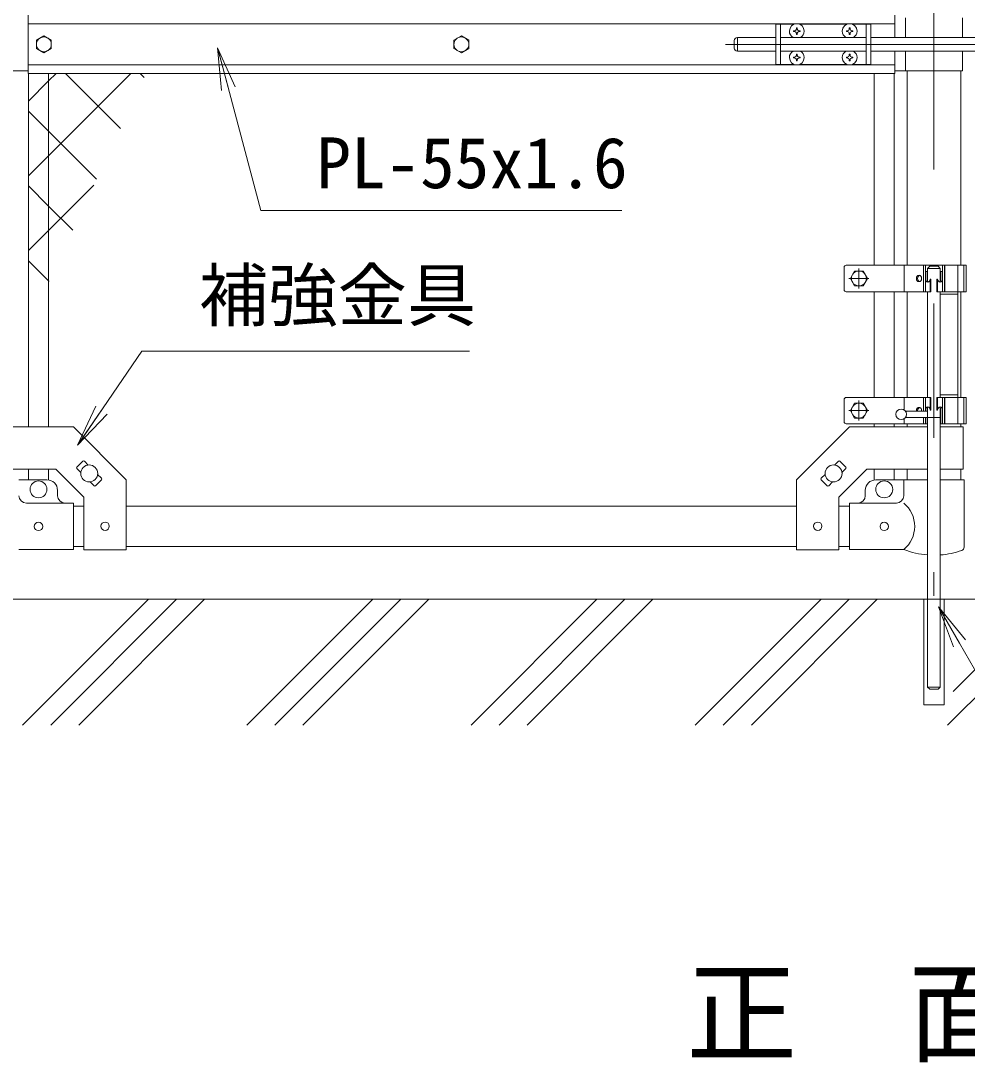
# Model space of a CAD drawing. Units: millimetres, scale not verified. Extents: x -4200 to 4200, y -2970 to 2970.
# Drawn here: x 348 to 1243, y -477 to 509 of the extents above; entities that cross this region are included whole.
import ezdxf
from ezdxf.enums import TextEntityAlignment as Align

# ---------------------------------------------------------------- set-up
doc = ezdxf.new("R2010")
doc.units = ezdxf.units.MM
doc.header["$LTSCALE"] = 20
doc.linetypes.add('USER1', pattern=[50.8, 31.75, -6.35, 6.35, -6.35])
doc.linetypes.add('USER3', pattern=[0.375, 0.25, -0.125])
doc.layers.add('0-0_D-TTL-TXT', color=7, linetype='Continuous')
for name, color, linetype, lineweight in [('0-1_D-BMK', 2, 'USER1', 13), ('0-2_D-STR1', 1, 'Continuous', 18), ('0-3_D-STR3', 3, 'Continuous', 13), ('0-5_0', 3, 'Continuous', 18), ('0-6_D-STR-TXT', 7, 'Continuous', 9), ('0-7_D-STR2', 7, 'Continuous', 9), ('0-9_D-BGD', 7, 'Continuous', 9)]:
    doc.layers.add(name, color=color, linetype=linetype, lineweight=lineweight)
doc.styles.add('ＭＳ ゴシック', font='')
doc.styles.get('ＭＳ ゴシック').set_extended_font_data('MS Gothic')

# ---------------------------------------------------------------- blocks, each defined once
blk = doc.blocks.new('_Open')
at = {"layer": '0-5_0', "color": 7, "lineweight": 9}
blk.add_line((-20, 3.33), (0, 0), dxfattribs=at)
blk.add_lwpolyline([(-20, -3.33), (0, 0), (-20, 0)], dxfattribs=at)

msp = doc.modelspace()

# ---------------------------------------------------------------- linework, layer by layer
at = {"layer": '0-1_D-BMK'}
for p, q in [((1211.59, 1003.1), (1211.59, -35.29)), ((1014.52, 486.37), (1638.97, 486.37)), ((1140.59, 274.37), (1140.59, 255.37)), ((1150.09, 264.87), (1131.09, 264.87)), ((1140.59, 149.37), (1140.59, 130.37)), ((1150.09, 139.87), (1131.09, 139.87))]:
    msp.add_line(p, q, dxfattribs=at)
at = {"layer": '0-2_D-STR1'}
for p, q in [((1186.19, 461.37), (1186.19, 277.37)), ((1236.99, 461.37), (1236.99, 277.37)), ((1186.19, 252.37), (1186.19, 152.37)), ((1236.99, 252.37), (1236.99, 152.37)), ((1186.19, 127.37), (1186.19, 124.42)), ((1236.99, 127.37), (1236.99, 124.42)), ((1186.19, 84.42), (1186.19, 74.37)), ((1236.99, 84.42), (1236.99, 74.37)), ((397.39, 49.37), (407.39, 49.37)), ((447.39, 49.37), (1081.59, 49.37)), ((1121.59, 49.37), (1131.59, 49.37)), ((397.39, 11.37), (407.39, 11.37)), ((447.39, 11.37), (1081.59, 11.37)), ((1121.59, 11.37), (1131.59, 11.37))]:
    msp.add_line(p, q, dxfattribs=at)
at = {"layer": '0-3_D-STR3'}
for p, q in [((354.49, 458.87), (354.49, 513.87)), ((1174.49, 492.87), (1174.49, 513.87)), ((1174.49, 505.87), (354.49, 505.87)), ((1061.84, 505.37), (1061.84, 467.37)), ((1079.24, 505.37), (1061.84, 505.37)), ((1066.34, 505.37), (1066.34, 467.37)), ((1129.24, 505.37), (1084.44, 505.37)), ((1151.84, 505.37), (1134.44, 505.37)), ((1147.34, 505.37), (1147.34, 467.37)), ((1151.84, 505.37), (1151.84, 467.37)), ((1184.59, 511.37), (1184.59, 492.87)), ((1238.59, 511.37), (1238.59, 492.87)), ((1037.09, 492.87), (1025.64, 492.87)), ((1025.64, 492.87), (1025.64, 479.87)), ((1036.94, 492.87), (1061.84, 492.87)), ((1066.34, 492.87), (1147.34, 492.87)), ((1078.69, 498.47), (1078.69, 498.87)), ((1079.99, 498.45), (1078.69, 498.47)), ((1081.45, 502.02), (1081.42, 500.72)), ((1081.45, 495.72), (1081.42, 497.01)), ((1082.24, 502.02), (1081.45, 502.02)), ((1082.24, 495.72), (1081.45, 495.72)), ((1082.24, 502.02), (1082.26, 500.72)), ((1082.24, 495.72), (1082.26, 497.01)), ((1083.69, 499.28), (1084.99, 499.26)), ((1084.99, 499.26), (1084.99, 498.87)), ((1129.99, 499.28), (1128.69, 499.26)), ((1128.69, 499.26), (1128.69, 498.87)), ((1131.45, 502.02), (1131.42, 500.72)), ((1131.45, 495.72), (1131.42, 497.01)), ((1132.24, 502.02), (1131.45, 502.02)), ((1132.24, 495.72), (1131.45, 495.72)), ((1132.24, 502.02), (1132.26, 500.72)), ((1132.24, 495.72), (1132.26, 497.01)), ((1133.69, 498.45), (1134.99, 498.47)), ((1134.99, 498.47), (1134.99, 498.87)), ((1151.84, 492.87), (1332.64, 492.87)), ((1022.64, 489.87), (1022.64, 482.87)), ((1037.09, 479.87), (1025.64, 479.87)), ((1036.94, 479.87), (1061.84, 479.87)), ((1066.34, 479.87), (1147.34, 479.87)), ((1078.69, 473.47), (1078.69, 473.87)), ((1079.99, 473.45), (1078.69, 473.47)), ((1081.45, 477.02), (1081.42, 475.72)), ((1082.24, 477.02), (1081.45, 477.02)), ((1082.24, 477.02), (1082.26, 475.72)), ((1083.69, 474.28), (1084.99, 474.26)), ((1083.69, 473.45), (1084.99, 473.47)), ((1084.99, 474.26), (1084.99, 473.87)), ((1084.99, 473.47), (1084.99, 473.87)), ((1129.99, 474.28), (1128.69, 474.26)), ((1128.69, 474.26), (1128.69, 473.87)), ((1131.45, 477.02), (1131.42, 475.72)), ((1132.24, 477.02), (1131.45, 477.02)), ((1132.24, 477.02), (1132.26, 475.72)), ((1133.69, 474.28), (1134.99, 474.26)), ((1133.69, 473.45), (1134.99, 473.47)), ((1134.99, 474.26), (1134.99, 473.87)), ((1134.99, 473.47), (1134.99, 473.87)), ((1151.84, 479.87), (1332.64, 479.87)), ((1174.49, 458.87), (1174.49, 479.87)), ((1184.59, 479.87), (1184.59, 461.37)), ((1238.59, 479.87), (1238.59, 461.37)), ((1174.49, 466.87), (354.49, 466.87)), ((1079.24, 467.37), (1061.84, 467.37)), ((1081.45, 470.72), (1081.42, 472.01)), ((1082.24, 470.72), (1081.45, 470.72)), ((1082.24, 470.72), (1082.26, 472.01)), ((1129.24, 467.37), (1084.44, 467.37)), ((1131.45, 470.72), (1131.42, 472.01)), ((1132.24, 470.72), (1131.45, 470.72)), ((1132.24, 470.72), (1132.26, 472.01)), ((1151.84, 467.37), (1134.44, 467.37)), ((290.39, 461.37), (354.49, 461.37)), ((1174.49, 458.87), (354.49, 458.87)), ((354.89, 458.87), (354.89, 124.42)), ((373.89, 458.87), (373.89, 124.42)), ((1155.09, 458.87), (1155.09, 277.37)), ((1174.09, 458.87), (1174.09, 277.37)), ((1238.59, 461.37), (1174.49, 461.37)), ((1242.19, 277.37), (1128.59, 277.37)), ((1183.29, 277.37), (1183.29, 252.37)), ((1201.59, 277.37), (1201.59, 252.37)), ((1203.49, 277.37), (1203.49, 252.37)), ((1215.59, 276.37), (1217.59, 274.37)), ((1219.69, 277.37), (1219.69, 252.37)), ((1221.59, 277.37), (1221.59, 252.37)), ((1221.83, 277.37), (1221.83, 252.37)), ((1234.29, 277.37), (1234.29, 127.37)), ((1239.89, 277.37), (1239.89, 252.37)), ((1242.19, 277.37), (1242.19, 252.37)), ((1126.59, 275.37), (1126.59, 254.37)), ((1205.59, 271.37), (1203.49, 271.37)), ((1205.09, 264.37), (1205.09, 271.37)), ((1205.59, 274.37), (1205.59, 271.37)), ((1217.59, 274.37), (1205.59, 274.37)), ((1205.59, 271.37), (1205.59, 262.35)), ((1217.59, 274.37), (1217.59, 271.37)), ((1219.69, 271.37), (1217.59, 271.37)), ((1217.59, 271.37), (1217.59, 262.35)), ((1218.09, 271.37), (1218.09, 264.37)), ((1208.09, 264.37), (1208.09, 252.37)), ((1208.09, 264.37), (1208.78, 264.37)), ((1208.78, 264.37), (1208.78, 252.37)), ((1214.4, 264.37), (1214.4, 252.37)), ((1215.09, 264.37), (1214.4, 264.37)), ((1215.09, 264.37), (1215.09, 252.37)), ((1208.78, 252.37), (1128.59, 252.37)), ((1155.09, 252.37), (1155.09, 152.37)), ((1174.09, 252.37), (1174.09, 152.37)), ((1205.59, 252.37), (1205.59, 152.37)), ((1242.19, 252.37), (1214.4, 252.37)), ((1217.59, 252.37), (1217.59, 152.37)), ((1234.29, 250.07), (1217.59, 250.07)), ((1126.59, 150.37), (1126.59, 129.37)), ((1208.78, 152.37), (1128.59, 152.37)), ((1183.29, 152.37), (1183.29, 140.58)), ((1201.59, 139.37), (1201.59, 152.37)), ((1203.49, 139.37), (1203.49, 152.37)), ((1208.09, 140.37), (1208.09, 152.37)), ((1208.78, 140.37), (1208.78, 152.37)), ((1242.19, 152.37), (1214.4, 152.37)), ((1214.4, 140.37), (1214.4, 152.37)), ((1215.09, 140.37), (1215.09, 152.37)), ((1234.29, 154.67), (1217.59, 154.67)), ((1219.69, 127.37), (1219.69, 152.37)), ((1221.59, 127.37), (1221.59, 152.37)), ((1221.83, 152.37), (1221.83, 127.37)), ((1239.89, 152.37), (1239.89, 127.37)), ((1242.19, 152.37), (1242.19, 127.37)), ((1205.59, 139.37), (1184.59, 139.37)), ((1205.09, 140.37), (1205.09, 139.37)), ((1205.59, 142.38), (1205.59, 133.37)), ((1205.59, 142.38), (1205.59, -121.63)), ((1208.09, 140.37), (1208.78, 140.37)), ((1215.09, 140.37), (1214.4, 140.37)), ((1217.59, 142.38), (1217.59, 133.37)), ((1217.59, 142.38), (1217.59, -121.63)), ((1218.09, 127.37), (1218.09, 140.37)), ((1183.29, 132.16), (1183.29, 127.37)), ((1205.59, 133.37), (1184.59, 133.37)), ((1201.59, 127.37), (1201.59, 133.37)), ((1205.59, 133.37), (1203.49, 133.37)), ((1203.49, 127.37), (1203.49, 133.37)), ((1203.49, 133.37), (1218.09, 133.37)), ((1205.09, 133.37), (1205.09, 127.37)), ((1205.59, 127.37), (1128.59, 127.37)), ((1155.09, 127.37), (1155.09, 124.42)), ((1174.09, 127.37), (1174.09, 124.42)), ((1242.19, 127.37), (1217.59, 127.37)), ((1239.29, 124.42), (1217.59, 124.42)), ((1239.29, 84.42), (1239.29, 124.42)), ((400.72, 86.43), (406.38, 92.08)), ((407.79, 92.08), (411.51, 88.37)), ((1121.19, 92.08), (1117.47, 88.37)), ((1128.26, 86.43), (1122.6, 92.08)), ((289.69, 84.42), (380.82, 84.42)), ((354.89, 84.42), (354.89, 74.37)), ((373.89, 84.42), (373.89, 74.37)), ((380.82, 84.42), (407.39, 57.85)), ((400.72, 85.01), (404.44, 81.3)), ((420.34, 79.54), (424.06, 75.82)), ((1108.64, 79.54), (1104.92, 75.82)), ((1148.16, 84.42), (1121.59, 57.85)), ((1128.26, 85.01), (1124.54, 81.3)), ((1205.59, 84.42), (1148.16, 84.42)), ((1155.09, 84.42), (1155.09, 74.37)), ((1174.09, 84.42), (1174.09, 74.37)), ((1239.29, 84.42), (1217.59, 84.42)), ((345.94, 74.37), (372.39, 74.37)), ((413.27, 72.47), (416.99, 68.75)), ((418.4, 68.75), (424.06, 74.41)), ((447.39, 8.17), (447.39, 74.42)), ((1081.59, 8.17), (1081.59, 74.42)), ((1110.58, 68.75), (1104.92, 74.41)), ((1115.71, 72.47), (1111.99, 68.75)), ((1183.04, 74.37), (1183.04, 59.37)), ((1240.14, 74.37), (1217.59, 74.37)), ((1240.14, 74.37), (1240.14, 10.67)), ((382.39, 59.37), (382.39, 64.37)), ((1146.59, 59.37), (1146.59, 64.37)), ((397.39, 52.37), (352.94, 52.37)), ((397.39, 8.37), (397.39, 52.37)), ((407.39, 8.17), (407.39, 57.85)), ((1121.59, 8.17), (1121.59, 57.85)), ((1131.59, 52.37), (1176.04, 52.37)), ((1131.59, 8.37), (1131.59, 52.37)), ((397.39, 8.37), (345.94, 8.37)), ((407.39, 8.17), (447.39, 8.17)), ((1121.59, 8.17), (1081.59, 8.17)), ((1131.59, 8.37), (1183.04, 8.37)), ((1202.04, -38.63), (1202.04, -138.63)), ((1217.59, -121.63), (1205.59, -121.63)), ((1205.59, -121.63), (1207.59, -123.63)), ((1215.59, -123.63), (1207.59, -123.63)), ((1217.59, -121.63), (1215.59, -123.63))]:
    msp.add_line(p, q, dxfattribs=at)
at = {"layer": '0-3_D-STR3', "linetype": 'USER3'}
msp.add_line((1221.83, 252.37), (1235.83, 252.37), dxfattribs=at)
at = {"layer": '0-3_D-STR3'}
for points in [[(369.49, 494.47), (376.51, 490.42), (376.51, 482.32), (369.49, 478.27), (362.48, 482.32), (362.48, 490.42)], [(764.49, 494.47), (771.51, 490.42), (771.51, 482.32), (764.49, 478.27), (757.48, 482.32), (757.48, 490.42)], [(1144.64, 271.88), (1148.69, 264.87), (1144.64, 257.85), (1136.54, 257.85), (1132.49, 264.87), (1136.54, 271.88)], [(1144.64, 146.88), (1148.69, 139.87), (1144.64, 132.85), (1136.54, 132.85), (1132.49, 139.87), (1136.54, 146.88)]]:
    msp.add_lwpolyline(points, close=True, dxfattribs=at)
for points in [[(1079.99, 499.28), (1078.69, 499.26), (1078.69, 498.87)], [(1083.69, 498.45), (1084.99, 498.47), (1084.99, 498.87)], [(1129.99, 498.45), (1128.69, 498.47), (1128.69, 498.87)], [(1133.69, 499.28), (1134.99, 499.26), (1134.99, 498.87)], [(1079.99, 474.28), (1078.69, 474.26), (1078.69, 473.87)], [(1129.99, 473.45), (1128.69, 473.47), (1128.69, 473.87)], [(1215.59, 276.37), (1207.59, 276.37), (1205.59, 274.37)], [(289.69, 124.42), (397.39, 124.42), (447.39, 74.42)], [(1205.59, 124.42), (1131.59, 124.42), (1081.59, 74.42)], [(1205.59, 74.37), (1183.04, 74.37), (1156.59, 74.37)], [(1221.14, -38.63), (1221.14, -138.63), (1202.04, -138.63)]]:
    msp.add_lwpolyline(points, dxfattribs=at)
for centre, radius in [((369.49, 486.37), 7.03), ((764.49, 486.37), 7.03), ((1140.59, 264.87), 7.03), ((1140.59, 139.87), 7.03), ((1180.59, 136.37), 5), ((412.39, 80.42), 8), ((1116.59, 80.42), 8), ((364.39, 65.37), 8), ((1164.59, 65.37), 8), ((364.39, 30.37), 4), ((427.39, 30.42), 4), ((1101.59, 30.42), 4), ((1164.59, 30.37), 4)]:
    msp.add_circle(centre, radius, dxfattribs=at)
for centre, radius, start, end in [((1081.84, 498.87), 7, 0, 180), ((1131.84, 498.87), 7, 0, 180), ((1025.64, 489.87), 3, 90, 180), ((1081.84, 498.87), 7, 180, 238.99728), ((1079.94, 500.77), 1.49, 270, 0), ((1079.94, 496.96), 1.49, 0, 90), ((1083.75, 500.77), 1.49, 180, 270), ((1083.75, 496.96), 1.49, 90, 180), ((1081.84, 498.87), 7, 301.00272, 0), ((1131.84, 498.87), 7, 180, 238.99728), ((1129.94, 500.77), 1.49, 270, 0), ((1129.94, 496.96), 1.49, 0, 90), ((1133.75, 500.77), 1.49, 180, 270), ((1133.75, 496.96), 1.49, 90, 180), ((1131.84, 498.87), 7, 301.00272, 0), ((1025.64, 482.87), 3, 180, 270), ((1081.84, 473.87), 7, 121.00272, 180), ((1081.84, 473.87), 7, 180, 0), ((1079.94, 475.77), 1.49, 270, 0), ((1079.94, 471.96), 1.49, 0, 90), ((1083.75, 475.77), 1.49, 180, 270), ((1083.75, 471.96), 1.49, 90, 180), ((1081.84, 473.87), 7, 0, 58.99728), ((1131.84, 473.87), 7, 121.00272, 180), ((1131.84, 473.87), 7, 180, 0), ((1129.94, 475.77), 1.49, 270, 0), ((1129.94, 471.96), 1.49, 0, 90), ((1133.75, 475.77), 1.49, 180, 270), ((1133.75, 471.96), 1.49, 90, 180), ((1131.84, 473.87), 7, 0, 58.99728), ((1128.59, 275.37), 2, 90, 180), ((1128.59, 254.37), 2, 180, 270), ((1128.59, 150.37), 2, 90, 180), ((1128.59, 129.37), 2, 180, 270), ((407.09, 91.38), 1, 45, 135), ((1121.89, 91.38), 1, 45, 135), ((401.43, 85.72), 1, 135, 225), ((1127.55, 85.72), 1, 315, 45), ((372.39, 64.37), 10, 0, 90), ((423.35, 75.11), 1, 315, 45), ((1105.63, 75.11), 1, 135, 225), ((1156.59, 64.37), 10, 90, 180), ((352.94, 59.37), 7, 180, 270), ((389.39, 59.37), 7, 180, 270), ((417.69, 69.46), 1, 225, 315), ((1111.29, 69.46), 1, 225, 315), ((1139.59, 59.37), 7, 270, 0), ((1176.04, 59.37), 7, 270, 0), ((1164.84, 30.37), 28.55, 309.59418, 50.40582), ((1236.84, 10.67), 3.3, 289.22051, 0), ((1211.59, 83.1), 80, 249.0916, 265.69878), ((1211.59, 83.1), 80, 274.30122, 289.22051)]:
    msp.add_arc(centre, radius, start, end, dxfattribs=at)
msp.add_ellipse((1197.44, 264.87), major_axis=(0, 3), ratio=0.839449, dxfattribs=at)
for centre, major_axis, ratio, start_param, end_param in [((1198.6, 264.87), (0, -3), 0.839449, 3.373397, 6.051381), ((1205.79, 264.41), (0, -3), 0.766727, 4.702747, 7.841406), ((1206.94, 264.41), (0, -3), 0.615242, 4.702747, 6.003247), ((1217.39, 264.41), (0, -3), 0.766727, 4.724965, 7.863624), ((1216.25, 264.41), (0, -3), 0.615242, 0.279938, 1.580438), ((1197.44, 139.87), (0, -3), 0.839449, 1.403348, 4.879837), ((1198.6, 139.87), (0, -3), 0.839449, 3.373397, 4.879837), ((1205.79, 140.33), (0, 3), 0.766727, 4.724965, 7.863624), ((1206.94, 140.33), (0, 3), 0.615242, 0.279938, 1.580438), ((1217.39, 140.33), (0, 3), 0.766727, 4.702747, 7.841406), ((1216.25, 140.33), (0, 3), 0.615242, 4.702747, 6.003247)]:
    msp.add_ellipse(centre, major_axis=major_axis, ratio=ratio, start_param=start_param, end_param=end_param, dxfattribs=at)
at = {"layer": '0-6_D-STR-TXT'}
for points in [[(916.13, 329.11), (574.85, 329.11), (534.34, 481.26)], [(772.3, 195.95), (462.24, 195.95), (402.53, 108.81)], [(1579.42, -252.31), (1335.09, -252.31), (1216.78, -47.38)]]:
    msp.add_lwpolyline(points, dxfattribs=at)
at = {"layer": '0-7_D-STR2'}
for p, q in [((441.84, 406.9), (389.87, 458.87)), ((464.32, 455.13), (460.58, 458.87)), ((373.89, 404.14), (354.89, 423.14)), ((419.35, 358.68), (373.89, 404.14)), ((373.89, 333.43), (354.89, 352.43)), ((396.86, 310.46), (373.89, 333.43)), ((373.89, 262.72), (354.89, 281.72)), ((374.38, 262.23), (373.89, 262.72)), ((354.89, 220.58), (355.01, 220.7))]:
    msp.add_line(p, q, dxfattribs=at)
for points in [[(354.89, 432.71), (373.89, 451.71), (381.04, 458.87)], [(354.89, 362), (373.89, 381), (451.76, 458.87)], [(354.89, 291.29), (373.89, 310.29), (416.79, 353.19)]]:
    msp.add_lwpolyline(points, dxfattribs=at)
at = {"layer": '0-9_D-BGD'}
for p, q in [((2591.99, -38.63), (-108.01, -38.63)), ((349.4, -157.69), (468.46, -38.63)), ((375.91, -157.69), (494.98, -38.63)), ((402.43, -157.69), (521.49, -38.63)), ((561.53, -157.69), (680.59, -38.63)), ((588.05, -157.69), (707.11, -38.63)), ((614.56, -157.69), (733.62, -38.63)), ((773.66, -157.69), (892.72, -38.63)), ((800.18, -157.69), (919.24, -38.63)), ((826.69, -157.69), (945.76, -38.63)), ((985.79, -157.69), (1104.85, -38.63)), ((1012.31, -157.69), (1131.37, -38.63)), ((1038.83, -157.69), (1157.89, -38.63)), ((1224.44, -157.69), (1343.5, -38.63)), ((1229.86, -125.76), (1316.99, -38.63))]:
    msp.add_line(p, q, dxfattribs=at)

# ---------------------------------------------------------------- block references
at = {"layer": '0-6_D-STR-TXT', "xscale": 2, "yscale": 2}
for p, rotation in [((533.82, 483.19), 104.91069), ((401.4, 107.16), 235.58239), ((1215.78, -45.65), 120)]:
    msp.add_blockref('_Open', p, dxfattribs=dict(at, rotation=rotation))

# ---------------------------------------------------------------- texts
at = {"layer": '0-0_D-TTL-TXT', "style": 'ＭＳ ゴシック'}
msp.add_text('正\u3000面\u3000図', height=76.98, dxfattribs=at).set_placement((977.25, -491.23), align=Align.BOTTOM_LEFT)
at = {"layer": '0-6_D-STR-TXT', "style": 'ＭＳ ゴシック'}
for s, p in [('PL-55x1.6', (627.3, 335.86)), ('補強金具', (516.21, 210.57))]:
    msp.add_text(s, height=48.09, dxfattribs=at).set_placement(p, align=Align.BOTTOM_LEFT)

doc.saveas('drawing.dxf')
